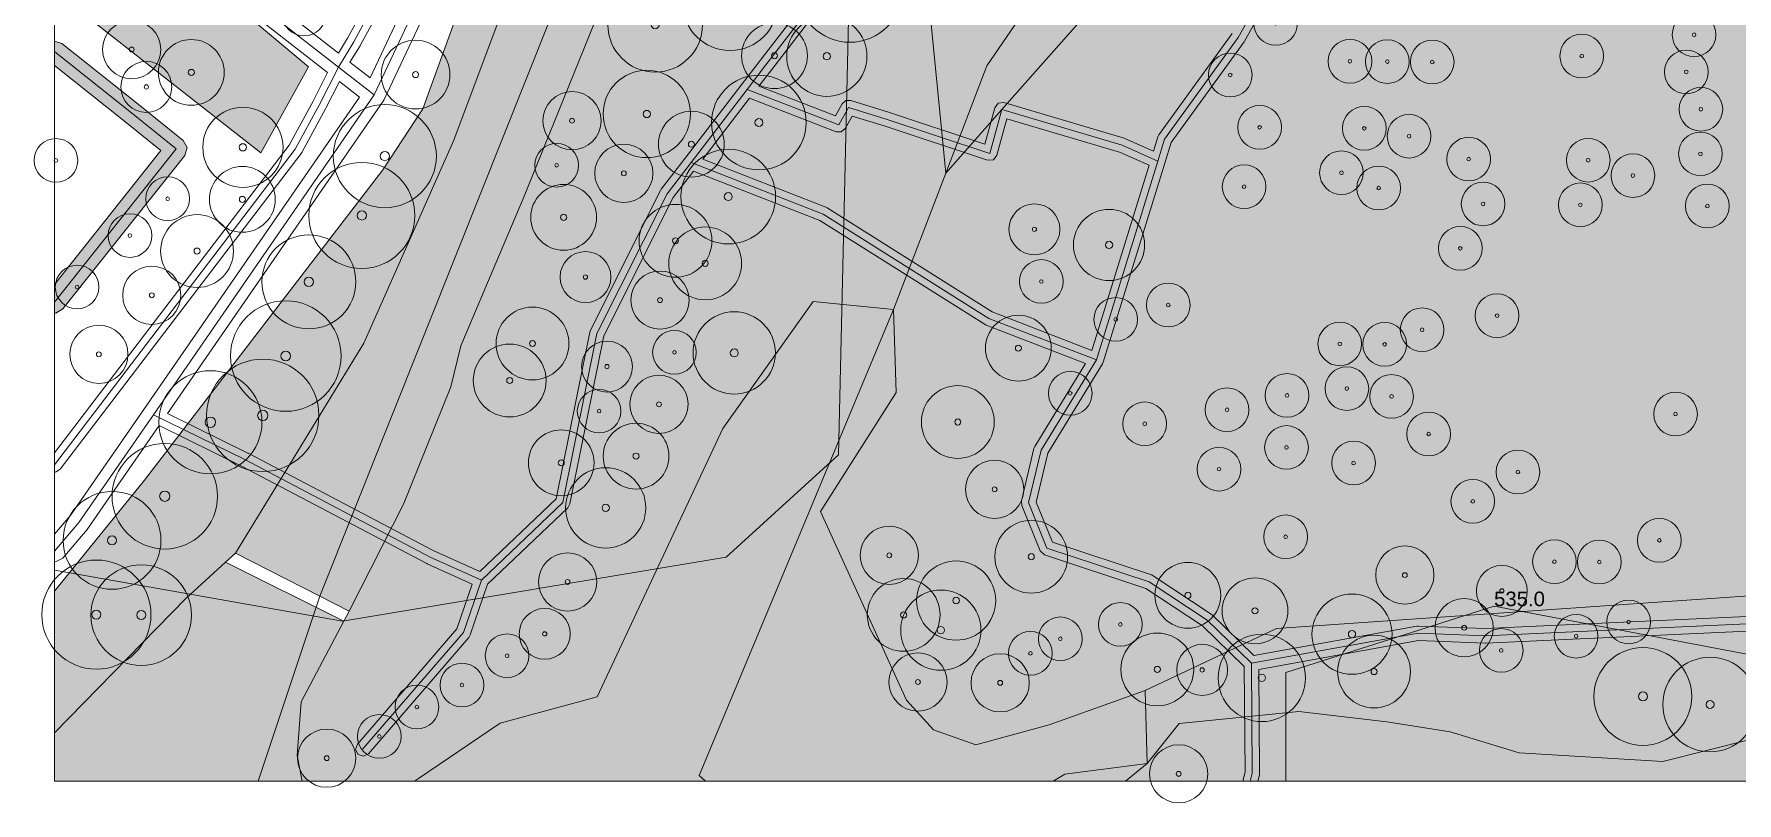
# Model space of a CAD drawing. Header units: metres. Extents: x -4 to 1086, y -7 to 929.
# Drawn here: x -2.8 to 231.2, y -3 to 102.6 of the extents above; entities that cross this region are included whole.
import ezdxf

# ---------------------------------------------------------------- set-up
doc = ezdxf.new("R2010")
doc.units = ezdxf.units.M
doc.header["$MEASUREMENT"] = 0
for name, color, linetype, lineweight, true_color in [('TPX_CONTOUR_LINES_5M', 7, 'CONTINUOUS', 0, 0x969696), ('TPX_CONTOUR_LINES_5M_TEXT', 7, 'CONTINUOUS', 0, 0x000000), ('TPX_FRAME_PROJECT', 7, 'CONTINUOUS', 0, 0x000000), ('TPX_ROADS_AXES', 7, 'CONTINUOUS', 0, 0x323232), ('TPX_ROADS_CONTOURS', 7, 'CONTINUOUS', 0, 0x646464), ('TPX_ROADS_HATCH', 7, 'CONTINUOUS', 0, 0xc8c8c8), ('TPX_VEGETATION_GREEN_SPACES', 7, 'CONTINUOUS', 0, 0x58ba48), ('TPX_VEGETATION_GREEN_SPACES_HATCH', 7, 'CONTINUOUS', 0, 0x58ba48), ('TPX_VEGETATION_TREES_INDIVIDUAL', 7, 'CONTINUOUS', 0, 0x136734), ('TPX_WATERWAYS', 7, 'CONTINUOUS', 0, 0x7aafdf), ('TPX_WATERWAYS_HATCH', 7, 'CONTINUOUS', 0, 0x7aafdf)]:
    doc.layers.add(name, color=color, linetype=linetype, lineweight=lineweight, true_color=true_color)
doc.styles.add('TPX_TEXTE', font='arial.ttf')

# ---------------------------------------------------------------- blocks, each defined once
blk = doc.blocks.new('TREETR004_CR047')
at = {"layer": 'TPX_VEGETATION_TREES_INDIVIDUAL'}
for radius in [4.72, 0.417]:
    blk.add_circle((0, 0, 0.04), radius, dxfattribs=at)
blk = doc.blocks.new('TREETR003_CR035')
at = {"layer": 'TPX_VEGETATION_TREES_INDIVIDUAL'}
for radius in [3.5, 0.292]:
    blk.add_circle((0, 0, 0.04), radius, dxfattribs=at)
blk = doc.blocks.new('TREETR005_CR054')
at = {"layer": 'TPX_VEGETATION_TREES_INDIVIDUAL'}
for radius in [5.44, 0.458]:
    blk.add_circle((0, 0, 0.04), radius, dxfattribs=at)
blk = doc.blocks.new('TREETR003_CR030')
at = {"layer": 'TPX_VEGETATION_TREES_INDIVIDUAL'}
for radius in [3, 0.25]:
    blk.add_circle((0, 0, 0.04), radius, dxfattribs=at)
blk = doc.blocks.new('TREETR005_CR055')
at = {"layer": 'TPX_VEGETATION_TREES_INDIVIDUAL'}
for radius in [5.51, 0.5]:
    blk.add_circle((0, 0, 0.04), radius, dxfattribs=at)
blk = doc.blocks.new('TREETR006_CR075')
at = {"layer": 'TPX_VEGETATION_TREES_INDIVIDUAL'}
for radius in [7.5, 0.625]:
    blk.add_circle((0, 0, 0.04), radius, dxfattribs=at)
blk = doc.blocks.new('TREETR006_CR073')
at = {"layer": 'TPX_VEGETATION_TREES_INDIVIDUAL'}
for radius in [7.28, 0.625]:
    blk.add_circle((0, 0, 0.04), radius, dxfattribs=at)
blk = doc.blocks.new('TREETR005_CR057')
at = {"layer": 'TPX_VEGETATION_TREES_INDIVIDUAL'}
for radius in [5.65, 0.542]:
    blk.add_circle((0, 0, 0.04), radius, dxfattribs=at)
blk = doc.blocks.new('TREETR006_CR067')
at = {"layer": 'TPX_VEGETATION_TREES_INDIVIDUAL'}
for radius in [6.72, 0.625]:
    blk.add_circle((0, 0, 0.04), radius, dxfattribs=at)
blk = doc.blocks.new('TREETR006_CR069')
at = {"layer": 'TPX_VEGETATION_TREES_INDIVIDUAL'}
for radius in [6.91, 0.625]:
    blk.add_circle((0, 0, 0.04), radius, dxfattribs=at)
blk = doc.blocks.new('TREETR006_CR065')
at = {"layer": 'TPX_VEGETATION_TREES_INDIVIDUAL'}
for radius in [6.45, 0.625]:
    blk.add_circle((0, 0, 0.04), radius, dxfattribs=at)
blk = doc.blocks.new('TREETR007_CR071')
at = {"layer": 'TPX_VEGETATION_TREES_INDIVIDUAL'}
for radius in [7.09, 0.708]:
    blk.add_circle((0, 0, 0.04), radius, dxfattribs=at)
blk = doc.blocks.new('TREETR007_CR076')
at = {"layer": 'TPX_VEGETATION_TREES_INDIVIDUAL'}
for radius in [7.59, 0.667]:
    blk.add_circle((0, 0, 0.04), radius, dxfattribs=at)
blk = doc.blocks.new('TREETR007_CR073')
at = {"layer": 'TPX_VEGETATION_TREES_INDIVIDUAL'}
for radius in [7.25, 0.708]:
    blk.add_circle((0, 0, 0.04), radius, dxfattribs=at)
blk = doc.blocks.new('TREETR003_CR040')
at = {"layer": 'TPX_VEGETATION_TREES_INDIVIDUAL'}
for radius in [4, 0.333]:
    blk.add_circle((0, 0, 0.04), radius, dxfattribs=at)
blk = doc.blocks.new('TREETR004_CR050')
at = {"layer": 'TPX_VEGETATION_TREES_INDIVIDUAL'}
for radius in [5, 0.417]:
    blk.add_circle((0, 0, 0.04), radius, dxfattribs=at)
blk = doc.blocks.new('TREETR007_CR077')
at = {"layer": 'TPX_VEGETATION_TREES_INDIVIDUAL'}
for radius in [7.72, 0.708]:
    blk.add_circle((0, 0, 0.04), radius, dxfattribs=at)
blk = doc.blocks.new('TREETR006_CR071')
at = {"layer": 'TPX_VEGETATION_TREES_INDIVIDUAL'}
for radius in [7.08, 0.625]:
    blk.add_circle((0, 0, 0.04), radius, dxfattribs=at)
blk = doc.blocks.new('TREETR004_CR045')
at = {"layer": 'TPX_VEGETATION_TREES_INDIVIDUAL'}
for radius in [4.52, 0.417]:
    blk.add_circle((0, 0, 0.04), radius, dxfattribs=at)
blk = doc.blocks.new('TREETR005_CR060')
at = {"layer": 'TPX_VEGETATION_TREES_INDIVIDUAL'}
for radius in [6, 0.5]:
    blk.add_circle((0, 0, 0.04), radius, dxfattribs=at)
blk = doc.blocks.new('TREETR005_CR049')
at = {"layer": 'TPX_VEGETATION_TREES_INDIVIDUAL'}
for radius in [4.89, 0.5]:
    blk.add_circle((0, 0, 0.04), radius, dxfattribs=at)
blk = doc.blocks.new('TREETR005_CR065')
at = {"layer": 'TPX_VEGETATION_TREES_INDIVIDUAL'}
for radius in [6.5, 0.542]:
    blk.add_circle((0, 0, 0.04), radius, dxfattribs=at)

msp = doc.modelspace()

# ---------------------------------------------------------------- hatches: boundary and pattern name
at = {"layer": 'TPX_ROADS_HATCH'}
msp.add_hatch(color=256, dxfattribs=at).paths.add_polyline_path([(0, 68.23), (0, 64.38), (0.17, 64.33), (1.17, 64.89), (17.9, 85.95), (18.21, 87.05), (17.66, 88.05), (11.52, 93), (0.99, 101.37), (0, 101.65), (0, 98.32), (9.65, 90.65), (14.62, 86.65), (0, 68.23)])
at = {"layer": 'TPX_VEGETATION_GREEN_SPACES_HATCH'}
for points in [[(0, 26.12), (0, 6.68), (18.1, 25.17), (23.49, 30.09), (24.86, 31.35), (42.51, 60.21), (54.87, 88.09), (60.82, 103.94), (148.83, 325.85), (145.31, 327.3), (57.04, 110.09), (50.6, 92.38), (45.13, 83.99), (12.37, 41.35), (0, 26.12)], [(150.84, 166.78), (119.97, 109.17), (122.46, 83.55), (130.16, 92.27), (154.74, 120.07), (170.86, 166.84), (171.46, 176.04), (177.68, 182.36), (184.82, 177.44), (192.77, 175.07), (197.31, 167.87), (193.1, 156.92), (205.76, 164.72), (201.56, 181.62), (196.83, 198.02), (189.95, 202.68), (193.85, 208.01), (188.84, 220.33), (187.36, 227.24), (200.23, 230.95), (208.41, 227.29), (203.72, 219.93), (208.83, 217.58), (220.39, 218.23), (227.83, 216.63), (218.19, 229.76), (210.83, 237.74), (209.58, 242.86), (211.41, 245.91), (220.43, 248.38), (215.64, 258.13), (209.3, 266.12), (216.56, 273.71), (210.54, 288.33), (192.8, 286.21), (187.93, 286.76), (178.28, 272.04), (170.21, 260.1), (167.79, 249.14), (162.59, 241.53), (155.34, 235.47), (157.01, 222.16), (153.63, 217.34), (165.39, 212.12), (172.06, 212.31), (176.09, 203.58), (169.58, 194.2), (160.33, 193.26), (168.46, 183.48), (166.05, 173.79), (150.84, 166.78)], [(0, 111.31), (0, 108.6), (28.37, 86.32), (34.89, 98.13), (7.84, 120.86), (0, 111.31)], [(150.14, 2.43), (147.17, 0), (294.89, 0), (292.75, 19.54), (294.68, 19.49), (293.88, 29.68), (167.92, 20.99), (149.86, 12.48), (150.14, 2.43)]]:
    msp.add_hatch(color=256, dxfattribs=at).paths.add_polyline_path(points)
h = msp.add_hatch(color=256, dxfattribs=at)
h.paths.add_polyline_path([(33.89, 10.91), (33.34, 3.55), (34.02, 0), (49.48, 0), (50.03, 0.4), (61.23, 7.98), (74.56, 11.59), (91.82, 48.46), (104.25, 65.93), (115.27, 64.79), (115.67, 53.43), (105.24, 37.05), (117.06, 11.13), (120.79, 7.07), (126.58, 5.03), (136.67, 7.75), (149.86, 12.48), (167.92, 20.99), (293.88, 29.68), (286.66, 99.9), (287.17, 111.39), (288.47, 121.36), (291.24, 130.22), (295.99, 137.79), (386.21, 257.79), (392.54, 261.86), (356.25, 287.93), (337.35, 301.35), (318.81, 309.95), (299.24, 314.53), (275.88, 315.77), (263.65, 313.74), (231.38, 308.56), (206.68, 308.84), (189.75, 310.81), (180.38, 307.75), (166.44, 313.86), (159.79, 317.5), (102.89, 174.98), (64.45, 80.17), (55.82, 59.81), (54.46, 54.17), (47.94, 38.05), (40.51, 23.37), (39.78, 21.99), (33.89, 10.91)])
h.paths.add_polyline_path([(119.97, 109.17), (150.84, 166.78), (166.05, 173.79), (168.46, 183.48), (160.33, 193.26), (169.58, 194.2), (176.09, 203.58), (172.06, 212.31), (165.39, 212.12), (153.63, 217.34), (157.01, 222.16), (155.34, 235.47), (162.59, 241.53), (167.79, 249.14), (170.21, 260.1), (178.28, 272.04), (187.93, 286.76), (192.8, 286.21), (210.54, 288.33), (216.56, 273.71), (209.3, 266.12), (215.64, 258.13), (220.43, 248.38), (211.41, 245.91), (209.58, 242.86), (210.83, 237.74), (218.19, 229.76), (227.83, 216.63), (220.39, 218.23), (208.83, 217.58), (203.72, 219.93), (208.41, 227.29), (200.23, 230.95), (187.36, 227.24), (188.84, 220.33), (193.85, 208.01), (189.95, 202.68), (196.83, 198.02), (201.56, 181.62), (205.76, 164.72), (193.1, 156.92), (197.31, 167.87), (192.77, 175.07), (184.82, 177.44), (177.68, 182.36), (171.46, 176.04), (170.86, 166.84), (154.74, 120.07), (130.16, 92.27), (122.46, 83.55), (119.97, 109.17)], flags=16)
at = {"layer": 'TPX_WATERWAYS_HATCH'}
for points in [[(42.51, 60.21), (24.86, 31.35), (36.45, 25.45), (40.51, 23.37), (47.94, 38.05), (54.46, 54.17), (55.82, 59.81), (64.45, 80.17), (102.89, 174.98), (159.79, 317.5), (176.97, 360.53), (316.23, 709), (316.62, 714.91), (320.37, 723.45), (312.43, 726.69), (307.37, 718.47), (148.83, 325.85), (60.82, 103.94), (54.87, 88.09), (42.51, 60.21)], [(50.03, 0.4), (49.48, 0), (147.17, 0), (150.14, 2.43), (149.86, 12.48), (136.67, 7.75), (126.58, 5.03), (120.79, 7.07), (117.06, 11.13), (105.24, 37.05), (115.67, 53.43), (115.27, 64.79), (104.25, 65.93), (91.82, 48.46), (74.56, 11.59), (61.23, 7.98), (50.03, 0.4)], [(0, 6.68), (0, 0), (34.02, 0), (33.34, 3.55), (33.89, 10.91), (39.78, 21.99), (23.49, 30.09), (18.1, 25.17), (0, 6.68)]]:
    msp.add_hatch(color=256, dxfattribs=at).paths.add_polyline_path(points)

# ---------------------------------------------------------------- linework, layer by layer
at = {"layer": 'TPX_CONTOUR_LINES_5M', "elevation": 0.05}
for points in [[(570.36, 433.33), (604.29, 343.67), (595.77, 313.79), (567.03, 302.97), (540.65, 260.84), (514.28, 276.24), (437.57, 283.9), (276.92, 125.76), (239.56, 194.25), (224.17, 208.34), (197.8, 206.92), (181.13, 254.02), (145.05, 275.59), (110.53, 224.13), (171.43, 200.39), (197.8, 168.04), (197.8, 139.28), (171.43, 134.47), (145.05, 158.29), (109.11, 104.6), (107.72, 44.83), (92.31, 30.8), (39.56, 22), (0, 29)], [(245.82, 0), (245.82, 14.94), (197.8, 24.06), (169.18, 14.94), (169.18, 0)]]:
    msp.add_lwpolyline(points, dxfattribs=at)
at = {"layer": 'TPX_FRAME_PROJECT', "elevation": 0}
msp.add_lwpolyline([(0, 0), (1081.31, 0), (1081.31, 926.42), (0, 926.42)], close=True, dxfattribs=at)
at = {"layer": 'TPX_ROADS_AXES', "elevation": 0.03}
for points in [[(2.15, 444.28), (26.44, 427.87), (30.67, 424.61), (136.14, 342.79), (137.67, 339.1), (137.05, 335.62), (108.23, 263.96), (101.37, 246.9), (96.58, 234.9), (85.98, 208.32), (68.22, 163.84), (62.5, 149.49), (55.66, 133.59), (52.15, 125.38), (43.39, 105.73), (41.13, 101.57), (39.02, 98.12), (36.42, 92.96), (33.09, 86.85), (0, 43.48)], [(0, 31.63), (3.34, 35.56), (13.59, 50.36), (43.94, 94.29), (50.4, 108.02), (59.47, 131.37), (113.38, 261.62), (143.11, 335.37), (145.08, 340.25)], [(42.38, 4.45), (56.18, 20.44), (58.66, 27.64), (69.83, 38.29), (74.53, 61.51), (84.17, 80.72), (87.47, 85), (95.16, 95.02), (97.76, 98.41), (109.86, 114.13), (113.47, 128.45), (121.58, 143.72), (125.2, 159.02), (123.73, 168.95), (122.41, 177.86), (120.06, 193.22), (126.15, 205.54), (131.28, 221.33), (137.84, 232.16), (144.92, 243.97), (154.99, 256.24), (158.09, 268.58), (165.23, 286.83)], [(236.23, 208.38), (222.9, 211.07), (211.12, 214.75), (204.88, 206.64), (202.22, 196.45), (206.22, 185.68), (216.23, 179.09), (220.61, 174.73), (216.38, 161.74), (210.14, 153.49), (193, 145.95), (187.81, 143.25), (176.81, 134.55), (172.58, 125.54), (170.17, 115.52), (162.65, 102.17), (152.54, 88.22), (151.61, 85.2), (143.16, 57.89), (135.55, 45.49), (133.85, 38.28)], [(43.94, 94.29), (39.02, 98.12), (0, 128.52)], [(0, 100.12), (0.06, 100.19), (10.59, 91.82), (16.72, 86.89), (0, 65.82)], [(151.61, 85.2), (146.68, 87.37), (130.16, 92.27), (128.53, 86.26), (114.29, 90.98), (109.12, 92.58), (107.76, 90.16), (95.16, 95.02)], [(87.47, 85), (105.62, 77.93), (128.39, 63.58), (143.16, 57.89)], [(58.66, 27.64), (51.6, 30.79), (26.14, 44.2), (13.59, 50.36)], [(133.85, 38.28), (136.35, 32.04), (150.41, 27.4), (158.36, 22.15), (164.47, 16.22), (187.36, 20.33), (196.6, 19.99), (233.59, 21.68), (250.53, 21.27), (268.5, 21.09), (291.08, 19.6), (298.96, 18.13)], [(164.47, 16.22), (164.58, 1.14), (164.28, 0)]]:
    msp.add_lwpolyline(points, dxfattribs=at)
at = {"layer": 'TPX_ROADS_CONTOURS', "elevation": 0.03}
for points in [[(40.6, 98.79), (41.98, 101.05), (42.01, 101.09), (44.27, 105.25), (44.3, 105.32), (53.06, 124.98), (56.14, 132.15), (57.79, 131.19), (49.02, 108.61), (43.38, 96.63)], [(0, 68.23), (0, 64.38), (0.17, 64.33), (1.17, 64.89), (17.9, 85.95), (18.21, 87.05), (17.66, 88.05), (11.52, 93), (0.99, 101.37), (0, 101.65), (0, 98.32), (9.65, 90.65), (14.62, 86.65)], [(89.07, 85.45), (95.5, 93.82), (107.4, 89.22), (108.1, 89.22), (108.63, 89.67), (109.6, 91.39), (113.98, 90.03), (128.21, 85.31), (129, 85.38), (129.49, 85.99), (130.86, 91.02), (146.33, 86.43), (150.39, 84.65), (142.52, 59.2), (128.84, 64.48), (106.16, 78.78), (105.99, 78.86)]]:
    msp.add_lwpolyline(points, close=True, dxfattribs=at)
for points in [[(42.49, 106.17), (40.26, 102.07), (39.01, 100.03), (0.92, 129.71)], [(0, 126.62), (37.53, 97.38), (35.54, 93.42), (32.25, 87.4), (0, 45.13), (0, 42.53), (0.13, 42.49), (0.79, 42.88), (33.89, 86.24), (33.97, 86.37), (37.3, 92.48), (39.14, 96.13), (41.9, 93.98), (12.35, 51.21), (2.14, 36.48), (0, 33.95), (0, 30.18), (0.12, 30.14), (1.14, 30.66), (4.48, 34.59), (4.57, 34.71), (14.37, 48.86), (25.69, 43.31), (51.14, 29.9), (51.2, 29.87), (57.41, 27.1), (55.3, 20.94), (41.62, 5.11), (41.38, 4.38), (41.73, 3.69), (42.45, 3.45), (43.14, 3.8), (56.94, 19.78), (57.13, 20.11), (59.52, 27.08), (70.52, 37.57), (70.81, 38.1), (75.48, 61.18), (85.02, 80.18), (87.8, 83.8), (105.17, 77.03), (127.86, 62.73), (128.03, 62.65), (141.68, 57.38), (134.7, 46.01), (134.58, 45.72), (132.87, 38.51), (132.92, 37.91), (135.42, 31.66), (136.04, 31.09), (149.97, 26.49), (157.73, 21.37), (163.47, 15.79), (163.58, 1.27), (163.31, 0.26), (163.35, 0), (165.32, 0), (165.55, 0.88), (165.58, 1.15), (165.48, 15.38), (187.43, 19.33), (196.57, 18.99), (196.65, 18.99), (233.6, 20.68)], [(233.54, 22.68), (196.6, 20.99), (187.4, 21.33), (187.18, 21.31), (164.8, 17.29), (159.06, 22.87), (158.91, 22.98), (150.96, 28.24), (150.72, 28.35), (137.11, 32.84), (134.89, 38.36), (136.49, 45.1), (144.01, 57.36), (144.11, 57.59), (152.57, 84.91), (153.45, 87.77), (163.46, 101.58), (163.52, 101.68), (171.04, 115.03)], [(108.94, 114.58), (96.97, 99.02), (94.37, 95.63), (86.67, 85.61), (83.38, 81.33), (83.28, 81.17), (73.63, 61.96), (73.55, 61.71), (68.92, 38.8), (58.45, 28.82), (52.04, 31.69), (26.61, 45.08), (26.58, 45.1), (15.52, 50.52), (45.18, 93.44), (45.3, 93.66), (51.76, 107.38)], [(161.81, 102.71), (151.73, 88.81), (151.59, 88.52), (150.99, 86.57), (147.08, 88.28), (146.96, 88.33), (130.45, 93.23), (129.68, 93.14), (129.2, 92.53), (127.84, 87.54), (114.6, 91.93), (109.42, 93.54), (108.75, 93.51), (108.25, 93.07), (107.31, 91.4), (96.77, 95.47), (98.55, 97.8), (110.65, 113.52)]]:
    msp.add_lwpolyline(points, dxfattribs=at)
at = {"layer": 'TPX_VEGETATION_GREEN_SPACES', "elevation": 0}
for points in [[(0, 26.12), (0, 6.68), (18.1, 25.17), (23.49, 30.09), (24.86, 31.35), (42.51, 60.21), (54.87, 88.09), (60.82, 103.94), (148.83, 325.85), (145.31, 327.3), (57.04, 110.09), (50.6, 92.38), (45.13, 83.99), (12.37, 41.35)], [(0, 111.31), (0, 108.6), (28.37, 86.32), (34.89, 98.13), (7.84, 120.86)], [(150.14, 2.43), (147.17, 0), (294.89, 0), (292.75, 19.54), (294.68, 19.49), (293.88, 29.68), (167.92, 20.99), (149.86, 12.48)]]:
    msp.add_lwpolyline(points, close=True, dxfattribs=at)
for points in [[(102.89, 174.98), (64.45, 80.17), (55.82, 59.81), (54.46, 54.17), (47.94, 38.05), (40.51, 23.37), (39.78, 21.99), (33.89, 10.91), (33.34, 3.55), (34.02, 0), (49.48, 0), (50.03, 0.4), (61.23, 7.98), (74.56, 11.59), (91.82, 48.46), (104.25, 65.93), (115.27, 64.79), (115.67, 53.43), (105.24, 37.05), (117.06, 11.13), (120.79, 7.07), (126.58, 5.03), (136.67, 7.75), (149.86, 12.48), (167.92, 20.99), (293.88, 29.68)], [(119.97, 109.17), (122.46, 83.55), (130.16, 92.27), (154.74, 120.07)], [(154.74, 120.07), (130.16, 92.27), (122.46, 83.55), (119.97, 109.17)]]:
    msp.add_lwpolyline(points, dxfattribs=at)
at = {"layer": 'TPX_WATERWAYS', "elevation": 0.01}
for points in [[(398.47, 926.42), (371.08, 866.39), (328.74, 759.36), (162.28, 340.7), (108.52, 206.01), (55.4, 72.94), (36.45, 25.45)], [(137.45, 177.55), (142.49, 172.6), (147.29, 141.29), (147.37, 126.46), (128.09, 98.28), (122.46, 83.55), (115.27, 64.79), (88.57, 0.8)], [(36.45, 25.45), (34.61, 19.94), (27.97, 0)], [(137.24, 0), (138.84, 0.99), (150.14, 2.43), (154.54, 7.94), (170.99, 9.57), (183.05, 8.17), (191.76, 6.82), (201.23, 3.91), (220.99, 2.71), (239.52, 7.38)], [(88.57, 0.8), (89.44, 0)]]:
    msp.add_lwpolyline(points, dxfattribs=at)
for points in [[(42.51, 60.21), (24.86, 31.35), (36.45, 25.45), (40.51, 23.37), (47.94, 38.05), (54.46, 54.17), (55.82, 59.81), (64.45, 80.17), (102.89, 174.98), (159.79, 317.5), (176.97, 360.53), (316.23, 709), (316.62, 714.91), (320.37, 723.45), (312.43, 726.69), (307.37, 718.47), (148.83, 325.85), (60.82, 103.94), (54.87, 88.09)], [(50.03, 0.4), (49.48, 0), (147.17, 0), (150.14, 2.43), (149.86, 12.48), (136.67, 7.75), (126.58, 5.03), (120.79, 7.07), (117.06, 11.13), (105.24, 37.05), (115.67, 53.43), (115.27, 64.79), (104.25, 65.93), (91.82, 48.46), (74.56, 11.59), (61.23, 7.98)], [(0, 6.68), (0, 0), (34.02, 0), (33.34, 3.55), (33.89, 10.91), (39.78, 21.99), (23.49, 30.09), (18.1, 25.17)]]:
    msp.add_lwpolyline(points, close=True, dxfattribs=at)

# ---------------------------------------------------------------- block references
at = {"layer": 'TPX_VEGETATION_TREES_INDIVIDUAL'}
for name, p in [('TREETR007_CR073', (109.29, 108.77, 0.04)), ('TREETR005_CR065', (92.84, 106.88, 0.04)), ('TREETR005_CR065', (82.54, 103.92, 0.04)), ('TREETR003_CR030', (34.28, 105.4, 0.04)), ('TREETR003_CR030', (167.78, 104.12, 0.04)), ('TREETR003_CR030', (225.28, 102.55, 0.04)), ('TREETR003_CR040', (10.61, 100.52, 0.04)), ('TREETR004_CR045', (98.93, 99.67, 0.04)), ('TREETR005_CR055', (106.12, 99.6, 0.04)), ('TREETR004_CR045', (18.8, 97.38, 0.04)), ('TREETR004_CR047', (49.61, 97.08, 0.04)), ('TREETR003_CR030', (178, 98.91, 0.04)), ('TREETR003_CR030', (183.14, 98.87, 0.04)), ('TREETR003_CR030', (189.3, 98.81, 0.04)), ('TREETR003_CR030', (209.85, 99.63, 0.04)), ('TREETR003_CR035', (12.62, 95.39, 0.04)), ('TREETR003_CR030', (161.55, 97.03, 0.04)), ('TREETR003_CR030', (224.21, 97.45, 0.04)), ('TREETR005_CR060', (81.39, 91.67, 0.04)), ('TREETR005_CR065', (96.79, 90.5, 0.04)), ('TREETR003_CR040', (71.11, 90.74, 0.04)), ('TREETR003_CR030', (226.21, 92.32, 0.04)), ('TREETR005_CR055', (25.89, 87.09, 0.04)), ('TREETR006_CR071', (45.39, 85.88, 0.04)), ('TREETR004_CR045', (87.51, 87.52, 0.04)), ('TREETR003_CR030', (165.59, 89.84, 0.04)), ('TREETR003_CR030', (179.97, 89.7, 0.04)), ('TREETR003_CR030', (186.12, 88.62, 0.04)), ('TREETR003_CR030', (226.15, 86.19, 0.04)), ('TREETR003_CR030', (0.2, 85.29, 0.04)), ('TREETR003_CR030', (69, 84.63, 0.04)), ('TREETR003_CR040', (78.23, 83.52, 0.04)), ('TREETR005_CR065', (92.58, 80.32, 0.04)), ('TREETR003_CR030', (176.83, 83.6, 0.04)), ('TREETR003_CR030', (194.31, 85.47, 0.04)), ('TREETR003_CR030', (210.74, 85.32, 0.04)), ('TREETR004_CR045', (25.82, 79.94, 0.04)), ('TREETR006_CR073', (42.23, 77.73, 0.04)), ('TREETR003_CR030', (163.46, 81.68, 0.04)), ('TREETR003_CR030', (181.94, 81.5, 0.04)), ('TREETR003_CR030', (216.88, 83.21, 0.04)), ('TREETR003_CR030', (15.55, 80.03, 0.04)), ('TREETR004_CR045', (69.96, 77.47, 0.04)), ('TREETR003_CR030', (196.3, 79.32, 0.04)), ('TREETR003_CR030', (209.65, 79.19, 0.04)), ('TREETR003_CR030', (227.11, 79.03, 0.04)), ('TREETR003_CR030', (10.37, 74.97, 0.04)), ('TREETR004_CR050', (19.59, 72.84, 0.04)), ('TREETR004_CR050', (85.33, 74.25, 0.04)), ('TREETR003_CR035', (134.65, 75.83, 0.04)), ('TREETR005_CR049', (144.9, 73.68, 0.04)), ('TREETR006_CR065', (34.95, 68.61, 0.04)), ('TREETR004_CR050', (89.41, 71.15, 0.04)), ('TREETR003_CR030', (193.16, 73.22, 0.04)), ('TREETR003_CR035', (72.96, 69.26, 0.04)), ('TREETR003_CR030', (3.11, 67.89, 0.04)), ('TREETR003_CR040', (13.37, 66.77, 0.04)), ('TREETR003_CR030', (135.6, 68.66, 0.04)), ('TREETR003_CR040', (83.2, 66.1, 0.04)), ('TREETR003_CR030', (153.03, 65.43, 0.04)), ('TREETR007_CR076', (31.78, 58.42, 0.04)), ('TREETR003_CR030', (145.82, 63.45, 0.04)), ('TREETR003_CR030', (198.21, 63.97, 0.04)), ('TREETR004_CR050', (65.68, 60.14, 0.04)), ('TREETR005_CR057', (93.4, 58.85, 0.04)), ('TREETR004_CR045', (132.44, 59.5, 0.04)), ('TREETR003_CR030', (187.92, 62.03, 0.04)), ('TREETR003_CR040', (6.1, 58.66, 0.04)), ('TREETR003_CR030', (85.19, 58.93, 0.04)), ('TREETR003_CR030', (176.6, 60.09, 0.04)), ('TREETR003_CR030', (182.77, 60.03, 0.04)), ('TREETR004_CR050', (62.55, 55.06, 0.04)), ('TREETR003_CR035', (75.92, 56.97, 0.04)), ('TREETR007_CR071', (21.42, 49.32, 0.04)), ('TREETR007_CR077', (28.62, 50.27, 0.04)), ('TREETR003_CR030', (139.57, 53.3, 0.04)), ('TREETR003_CR030', (177.57, 53.95, 0.04)), ('TREETR003_CR030', (74.84, 50.85, 0.04)), ('TREETR003_CR040', (83.06, 51.79, 0.04)), ('TREETR004_CR050', (124.12, 49.36, 0.04)), ('TREETR003_CR030', (161.11, 51.04, 0.04)), ('TREETR003_CR030', (169.35, 53.01, 0.04)), ('TREETR003_CR030', (183.72, 52.87, 0.04)), ('TREETR003_CR030', (149.8, 49.11, 0.04)), ('TREETR003_CR030', (222.73, 50.45, 0.04)), ('TREETR004_CR045', (79.91, 44.67, 0.04)), ('TREETR003_CR030', (188.81, 47.71, 0.04)), ('TREETR004_CR045', (69.63, 43.75, 0.04)), ('TREETR003_CR030', (169.28, 45.86, 0.04)), ('TREETR007_CR073', (15.16, 39.16, 0.04)), ('TREETR003_CR030', (160.01, 42.88, 0.04)), ('TREETR003_CR030', (178.5, 43.72, 0.04)), ('TREETR003_CR030', (201.08, 42.49, 0.04)), ('TREETR005_CR055', (75.74, 37.56, 0.04)), ('TREETR003_CR040', (129.17, 40.11, 0.04)), ('TREETR006_CR067', (7.91, 33.1, 0.04)), ('TREETR003_CR030', (194.88, 38.46, 0.04)), ('TREETR004_CR050', (134.21, 30.86, 0.04)), ('TREETR003_CR030', (169.16, 33.59, 0.04)), ('TREETR003_CR030', (220.51, 33.1, 0.04)), ('TREETR003_CR040', (114.7, 31.05, 0.04)), ('TREETR003_CR030', (206.1, 30.17, 0.04)), ('TREETR003_CR030', (212.26, 30.12, 0.04)), ('TREETR003_CR040', (70.5, 27.39, 0.04)), ('TREETR003_CR040', (185.54, 28.33, 0.04)), ('TREETR006_CR075', (5.76, 22.9, 0.04)), ('TREETR006_CR069', (11.92, 22.84, 0.04)), ('TREETR005_CR054', (123.89, 24.83, 0.04)), ('TREETR004_CR045', (155.73, 25.55, 0.04)), ('TREETR003_CR035', (198.87, 26.16, 0.04)), ('TREETR004_CR050', (116.68, 22.86, 0.04)), ('TREETR005_CR055', (121.79, 20.76, 0.04)), ('TREETR004_CR045', (164.95, 23.42, 0.04)), ('TREETR003_CR035', (67.36, 20.26, 0.04)), ('TREETR003_CR030', (146.45, 21.55, 0.04)), ('TREETR005_CR055', (178.28, 20.22, 0.04)), ('TREETR003_CR040', (193.69, 21.1, 0.04)), ('TREETR003_CR030', (216.29, 21.9, 0.04)), ('TREETR003_CR030', (138.21, 19.58, 0.04)), ('TREETR003_CR030', (209.08, 19.93, 0.04)), ('TREETR003_CR030', (62.19, 17.25, 0.04)), ('TREETR003_CR030', (134.09, 17.58, 0.04)), ('TREETR004_CR050', (151.53, 15.37, 0.04)), ('TREETR003_CR035', (157.69, 15.31, 0.04)), ('TREETR005_CR060', (165.89, 14.21, 0.04)), ('TREETR004_CR050', (181.31, 15.08, 0.04)), ('TREETR003_CR030', (198.79, 17.98, 0.04)), ('TREETR003_CR040', (118.64, 13.64, 0.04)), ('TREETR003_CR040', (129.94, 13.53, 0.04)), ('TREETR006_CR067', (218.25, 11.66, 0.04)), ('TREETR005_CR065', (227.48, 10.55, 0.04)), ('TREETR003_CR030', (55.99, 13.22, 0.04)), ('TREETR003_CR030', (49.8, 10.21, 0.04)), ('TREETR003_CR040', (37.41, 3.18, 0.04)), ('TREETR003_CR030', (44.63, 6.17, 0.04)), ('TREETR003_CR040', (154.47, 1.03, 0.04))]:
    msp.add_blockref(name, p, dxfattribs=at)

# ---------------------------------------------------------------- texts
at = {"layer": 'TPX_CONTOUR_LINES_5M_TEXT', "style": 'TPX_TEXTE'}
msp.add_text('535.0', height=2, dxfattribs=at).set_placement((197.8, 24.06, 0.05))

doc.saveas('drawing.dxf')
